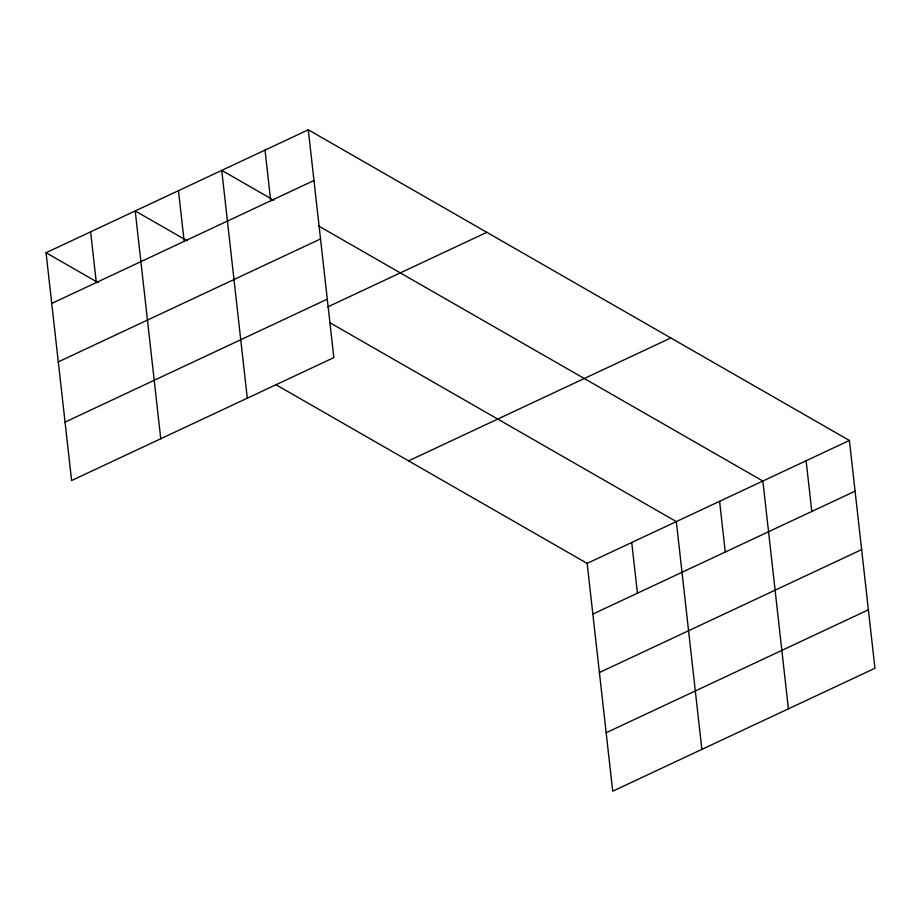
<?xml version="1.0" encoding="UTF-8"?>
<svg xmlns="http://www.w3.org/2000/svg" width="921" height="921" viewBox="0 0 921 921"><rect width="100%" height="100%" fill="white"/><g stroke="black" fill="none" stroke-linecap="round" stroke-linejoin="round"><path stroke-width="1.38" d="M308.282 129.815L333.839 357.613L71.608 480.532L46.05 252.734L308.282 129.815L849.392 440.468L874.95 668.266L612.718 791.185L587.161 563.387L276.127 384.828M51.737 303.435L313.969 180.516M58.288 361.884L320.531 238.953M65.046 422.094L327.277 299.164M327.772 306.889L486.852 232.322M408.59 460.868L670.833 337.949M587.161 563.387L849.392 440.468M592.848 614.088L855.079 491.169M599.41 672.526L861.642 549.607M606.156 732.748L868.399 609.817M273.825 200.271L221.742 170.373L247.3 398.183M318.47 225.91L762.864 481.027L788.411 708.836M187.297 240.841L135.214 210.944L160.761 438.741M329.718 322.615L676.325 521.597L701.871 749.395M98.133 282.632L46.05 252.734M806.128 460.742L811.815 511.443M719.589 501.312L725.276 552.013M631.737 542.492L637.424 593.193M265.018 150.088L270.705 200.79M178.478 190.659L184.165 241.36M90.626 231.839L96.314 282.54"/></g></svg>
